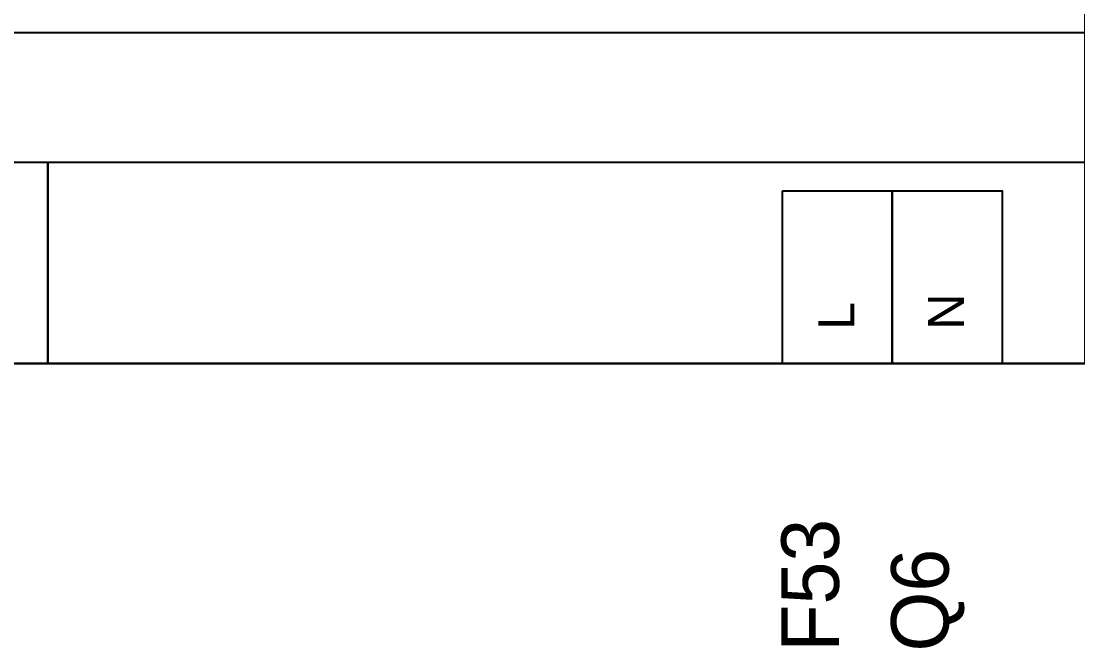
# Model space of a CAD drawing. Header units: millimetres. Extents: x 2151 to 5908, y -441 to 3322.
# Drawn here: x 3272.2 to 3345.5, y 1715.7 to 1759.2 of the extents above; entities that cross this region are included whole.
import ezdxf

# ---------------------------------------------------------------- set-up
doc = ezdxf.new("R2010")
doc.units = ezdxf.units.MM
doc.layers.add('Gehäuse', color=7, linetype='Continuous')
doc.layers.add('Klemmen', color=7, linetype='Continuous')
doc.styles.add('ARIAL', font='arial.ttf')
doc.styles.add('CP_SIGNAL', font='cp_simplex.shx')

# ---------------------------------------------------------------- blocks, each defined once
blk = doc.blocks.new('*U108')
at = {"layer": 'Gehäuse'}
for p, q in [((0, 23), (144, 23)), ((0, 14), (144, 14))]:
    blk.add_line(p, q, dxfattribs=at)
for points in [[(0, 0), (144, 0), (144, 91), (0, 91)], [(0, 14), (72, 14), (72, 0), (0, 0)], [(144, 0), (72, 0), (72, 14), (144, 14)]]:
    blk.add_lwpolyline(points, close=True, dxfattribs=at)
blk = doc.blocks.new('*U114')
at = {"layer": 'Klemmen'}
for points in [[(-7.62, 0), (0, 0), (0, -12), (-7.62, -12)], [(0, 0), (7.62, 0), (7.62, -12), (0, -12)]]:
    blk.add_lwpolyline(points, close=True, dxfattribs=at)
at = {"layer": 'Klemmen', "style": 'ARIAL'}
for tag, p in [('1', (-2.635, -9.653)), ('2', (4.985, -9.653))]:
    blk.add_attdef(tag, p, '', height=2.5, rotation=90, dxfattribs=at)
blk = doc.blocks.new('JAL-0810M.02')
at = {"layer": 'Gehäuse'}
blk.add_blockref('*U108', (0, 0), dxfattribs=at)
blk.add_blockref('*U114', (130.62, 12), dxfattribs=at).add_auto_attribs({'1': 'L', '2': 'N'})
blk = doc.blocks.new('MDT_CAD_JAL-0810M02')
blk.add_blockref('JAL-0810M.02', (10, 10))

msp = doc.modelspace()

# ---------------------------------------------------------------- block references
msp.add_blockref('MDT_CAD_JAL-0810M02', (3192.016, 1725.431))

# ---------------------------------------------------------------- texts
at = {"char_height": 4, "width": 50, "attachment_point": 1, "rotation": 90, "style": 'CP_SIGNAL'}
for s, insert in [('\\pxi0,l1,r0.5,ql;^I^IF53', (3324.932, 1683.431)), ('\\pxi0,l1,r0.5,ql;^I^IQ6', (3332.552, 1683.431))]:
    msp.add_mtext(s, dxfattribs=dict(at, insert=insert))

doc.saveas('drawing.dxf')
